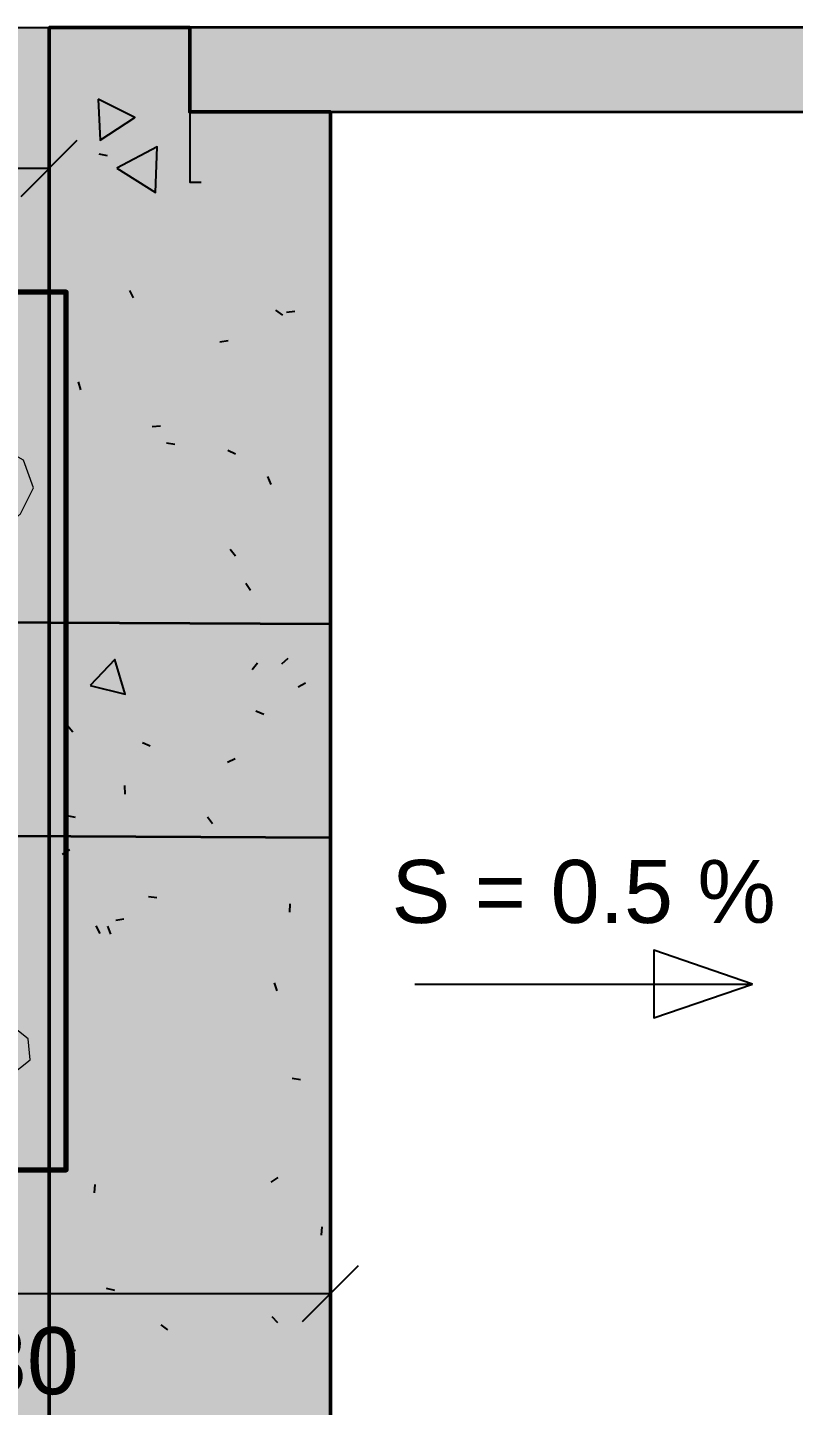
# Model space of a CAD drawing. Header units: metres. Extents: x 349703 to 349913, y 9282546 to 9282694.
# Drawn here: x 349833.48 to 349840.29, y 9282591.54 to 9282603.79 of the extents above; entities that cross this region are included whole.
import ezdxf
from ezdxf.enums import TextEntityAlignment as Align

# ---------------------------------------------------------------- set-up
doc = ezdxf.new("R2010")
doc.units = ezdxf.units.M
doc.header["$LTSCALE"] = 0.25
for name, color, linetype in [('LEY-COTA', 94, 'Continuous'), ('LEY-RELLENO', 8, 'Continuous'), ('LEY-SIMBOLO', 7, 'Continuous'), ('LEY-TEXTO', 7, 'Continuous')]:
    doc.layers.add(name, color=color, linetype=linetype)
doc.styles.add('ARIAL', font='arial.ttf')

# ---------------------------------------------------------------- blocks, each defined once
blk = doc.blocks.new('DETALLE_LLORADERO')
at = {"layer": 'LEY-RELLENO', "true_color": 0xecdec8}
h = blk.add_hatch(color=7, dxfattribs=at)
h.dxf.hatch_style = 1
h.paths.add_polyline_path([(-0.55, -0.31), (1.15, -0.31), (1.15, 0.6), (0.6, 0.6), (0.6, -0.1), (0, -0.1), (0, 0.6), (-0.55, 0.6)])
at = {"layer": 'LEY-RELLENO', "true_color": 0xdeded8}
h = blk.add_hatch(color=7, dxfattribs=at)
h.dxf.hatch_style = 1
h.paths.add_polyline_path([(0, 0), (0.6, 0), (0.6, 0.6), (0.55, 0.6), (0.55, 0.57), (0.5, 0.57), (0.5, 0.1), (0.1, 0.1), (0.1, 0.57), (0.05, 0.57), (0.05, 0.6), (0, 0.6)])
at = {"layer": 'LEY-RELLENO', "true_color": 0xd64646}
h = blk.add_hatch(color=7, dxfattribs=at)
h.dxf.hatch_style = 1
h.paths.add_polyline_path([(0.05, 0.57), (0.55, 0.57), (0.55, 0.6), (0.05, 0.6)])
at = {"layer": 'LEY-RELLENO', "true_color": 0xe8e0d0}
h = blk.add_hatch(color=7, dxfattribs=at)
h.dxf.hatch_style = 1
h.paths.add_polyline_path([(-0.3, 0.2), (0, 0.2), (0, 0.5), (-0.3, 0.5)])
at = {"layer": 'LEY-RELLENO', "true_color": 0xc4b69c}
h = blk.add_hatch(color=7, dxfattribs=at)
h.dxf.hatch_style = 1
h.paths.add_polyline_path([(-0.04103, 0.43651), (-0.0371, 0.42787), (-0.02975, 0.42074), (-0.01836, 0.42007), (-0.0102, 0.42712), (-0.00556, 0.43635), (-0.0091, 0.44627), (-0.01859, 0.45159), (-0.02971, 0.45256), (-0.03756, 0.44548)])
at = {"layer": 'LEY-RELLENO', "true_color": 0xb4d6f6}
h = blk.add_hatch(color=7, dxfattribs=at)
h.dxf.hatch_style = 1
h.paths.add_polyline_path([(-0.2, 0.3895), (0.1, 0.388), (0.1, 0.312), (-0.2, 0.3135)])
at = {"layer": 'LEY-RELLENO', "true_color": 0xc4b69c}
h = blk.add_hatch(color=7, dxfattribs=at)
h.dxf.hatch_style = 1
h.paths.add_polyline_path([(-0.02879, 0.23692), (-0.0242, 0.22993), (-0.0142, 0.22715), (-0.00676, 0.23304), (-0.00748, 0.24049), (-0.01438, 0.24594), (-0.02451, 0.24423)])
at = {"layer": 'LEY-COTA', "color": 94}
for p, q in [((0, 0.53), (0, 0.57)), ((-0.01, 0.54), (0.01, 0.56)), ((-0.3, 0.55), (0, 0.55)), ((0.1, 0.13), (0.1, 0.17)), ((0.09, 0.14), (0.11, 0.16)), ((-0.2, 0.15), (0.1, 0.15))]:
    blk.add_line(p, q, dxfattribs=at)
at = {"layer": 'LEY-RELLENO', "true_color": 0x787874}
for p, q in [((0.02073, 0.55442), (0.01779, 0.555)), ((0.03, 0.50389), (0.02867, 0.50658)), ((0.08308, 0.4978), (0.08063, 0.49952)), ((0.08434, 0.49883), (0.08732, 0.49918)), ((0.06066, 0.48831), (0.06362, 0.4888)), ((0.01121, 0.47119), (0.01047, 0.4741)), ((0.03662, 0.45814), (0.03961, 0.4584)), ((0.04471, 0.45183), (0.04173, 0.45224)), ((0.06619, 0.4484), (0.06348, 0.44968)), ((0.07894, 0.43762), (0.07775, 0.44037)), ((0.06628, 0.4121), (0.0644, 0.41444)), ((0.07153, 0.39986), (0.06997, 0.40242)), ((0.07222, 0.37182), (0.07404, 0.37421)), ((0.08275, 0.37387), (0.08497, 0.37589)), ((0.08853, 0.36564), (0.09115, 0.36709)), ((0.07626, 0.35582), (0.07349, 0.35695)), ((0.00845, 0.34952), (0.00649, 0.35179)), ((0.03593, 0.34459), (0.03314, 0.34571)), ((0.0634, 0.33885), (0.06611, 0.34013)), ((0.02706, 0.32755), (0.02688, 0.33055)), ((0.00939, 0.31924), (0.00645, 0.31984)), ((0.0581, 0.317), (0.05626, 0.31937)), ((0.00479, 0.30622), (0.0073, 0.30787)), ((0.03832, 0.29062), (0.03535, 0.29102)), ((0.0856, 0.28555), (0.08562, 0.28855)), ((0.01808, 0.27803), (0.01673, 0.28071)), ((0.02191, 0.27779), (0.02088, 0.28061)), ((0.02364, 0.2827), (0.0266, 0.28321)), ((0.08106, 0.25758), (0.08014, 0.26043)), ((0.08939, 0.22601), (0.08642, 0.22639)), ((0.07888, 0.18955), (0.08135, 0.19127)), ((0.01612, 0.18575), (0.01634, 0.18874)), ((0.09684, 0.17073), (0.09701, 0.17373)), ((0.02331, 0.15107), (0.02041, 0.15184)), ((0.04224, 0.1371), (0.03986, 0.13892)), ((0.08128, 0.13955), (0.07925, 0.14176)), ((0.00932, 0.12965), (0.00642, 0.13043))]:
    blk.add_line(p, q, dxfattribs=at)
for points in [[(0.01742, 0.57459), (0.01814, 0.55996), (0.03041, 0.56797)], [(0.02408, 0.55002), (0.03782, 0.54138), (0.03834, 0.5576)], [(0.01457, 0.36608), (0.02698, 0.36308), (0.0233, 0.37531)]]:
    blk.add_lwpolyline(points, close=True, dxfattribs=at)
at = {"layer": 'LEY-SIMBOLO', "true_color": 0xa5845c}
blk.add_line((-0.55, 0.6), (0, 0.6), dxfattribs=at)
at = {"layer": 'LEY-SIMBOLO', "color": 1}
blk.add_line((0.13, 0.26), (0.25, 0.26), dxfattribs=at)
at = {"layer": 'LEY-SIMBOLO', "color": 5, "lineweight": 50}
blk.add_lwpolyline([(0, 0), (0.6, 0), (0.6, 0.6), (0.55, 0.6), (0.55, 0.57), (0.5, 0.57), (0.5, 0.1), (0.1, 0.1), (0.1, 0.57), (0.05, 0.57), (0.05, 0.6), (0, 0.6)], close=True, dxfattribs=at)
at = {"layer": 'LEY-SIMBOLO', "color": 1, "lineweight": 35}
blk.add_lwpolyline([(0.05, 0.57), (0.55, 0.57), (0.55, 0.6), (0.05, 0.6)], close=True, dxfattribs=at)
at = {"layer": 'LEY-SIMBOLO', "color": 5, "lineweight": 25}
blk.add_lwpolyline([(0.05, 0.57), (0.05, 0.545), (0.054, 0.545)], dxfattribs=at)
at = {"layer": 'LEY-SIMBOLO', "lineweight": 70, "true_color": 0x0096c8}
blk.add_lwpolyline([(-0.306, 0.194), (0.006, 0.194), (0.006, 0.506), (-0.306, 0.506)], close=True, dxfattribs=at)
at = {"layer": 'LEY-SIMBOLO', "lineweight": 13, "true_color": 0x464646}
for points in [[(-0.04103, 0.43651), (-0.0371, 0.42787), (-0.02975, 0.42074), (-0.01836, 0.42007), (-0.0102, 0.42712), (-0.00556, 0.43635), (-0.0091, 0.44627), (-0.01859, 0.45159), (-0.02971, 0.45256), (-0.03756, 0.44548)], [(-0.02879, 0.23692), (-0.0242, 0.22993), (-0.0142, 0.22715), (-0.00676, 0.23304), (-0.00748, 0.24049), (-0.01438, 0.24594), (-0.02451, 0.24423)]]:
    blk.add_lwpolyline(points, close=True, dxfattribs=at)
at = {"layer": 'LEY-SIMBOLO', "color": 5, "lineweight": 35}
blk.add_lwpolyline([(-0.2, 0.3895), (0.1, 0.388), (0.1, 0.312), (-0.2, 0.3135)], close=True, dxfattribs=at)
at = {"layer": 'LEY-SIMBOLO', "color": 1}
blk.add_lwpolyline([(0.25, 0.26), (0.215, 0.272), (0.215, 0.248)], close=True, dxfattribs=at)
at = {"layer": 'LEY-TEXTO', "color": 160, "style": 'ARIAL'}
blk.add_text('S = 0.5 %', height=0.0224, dxfattribs=at).set_placement((0.19, 0.275), align=Align.BOTTOM_CENTER)
at = {"layer": 'LEY-TEXTO', "color": 7, "true_color": 0x232323, "style": 'ARIAL'}
blk.add_text('L = 0.30', height=0.0238, dxfattribs=at).set_placement((-0.05, 0.138), align=Align.TOP_CENTER)

msp = doc.modelspace()

# ---------------------------------------------------------------- block references
at = {"xscale": 25, "yscale": 25}
msp.add_blockref('DETALLE_LLORADERO', (349833.671, 9282588.785), dxfattribs=at)

doc.saveas('drawing.dxf')
